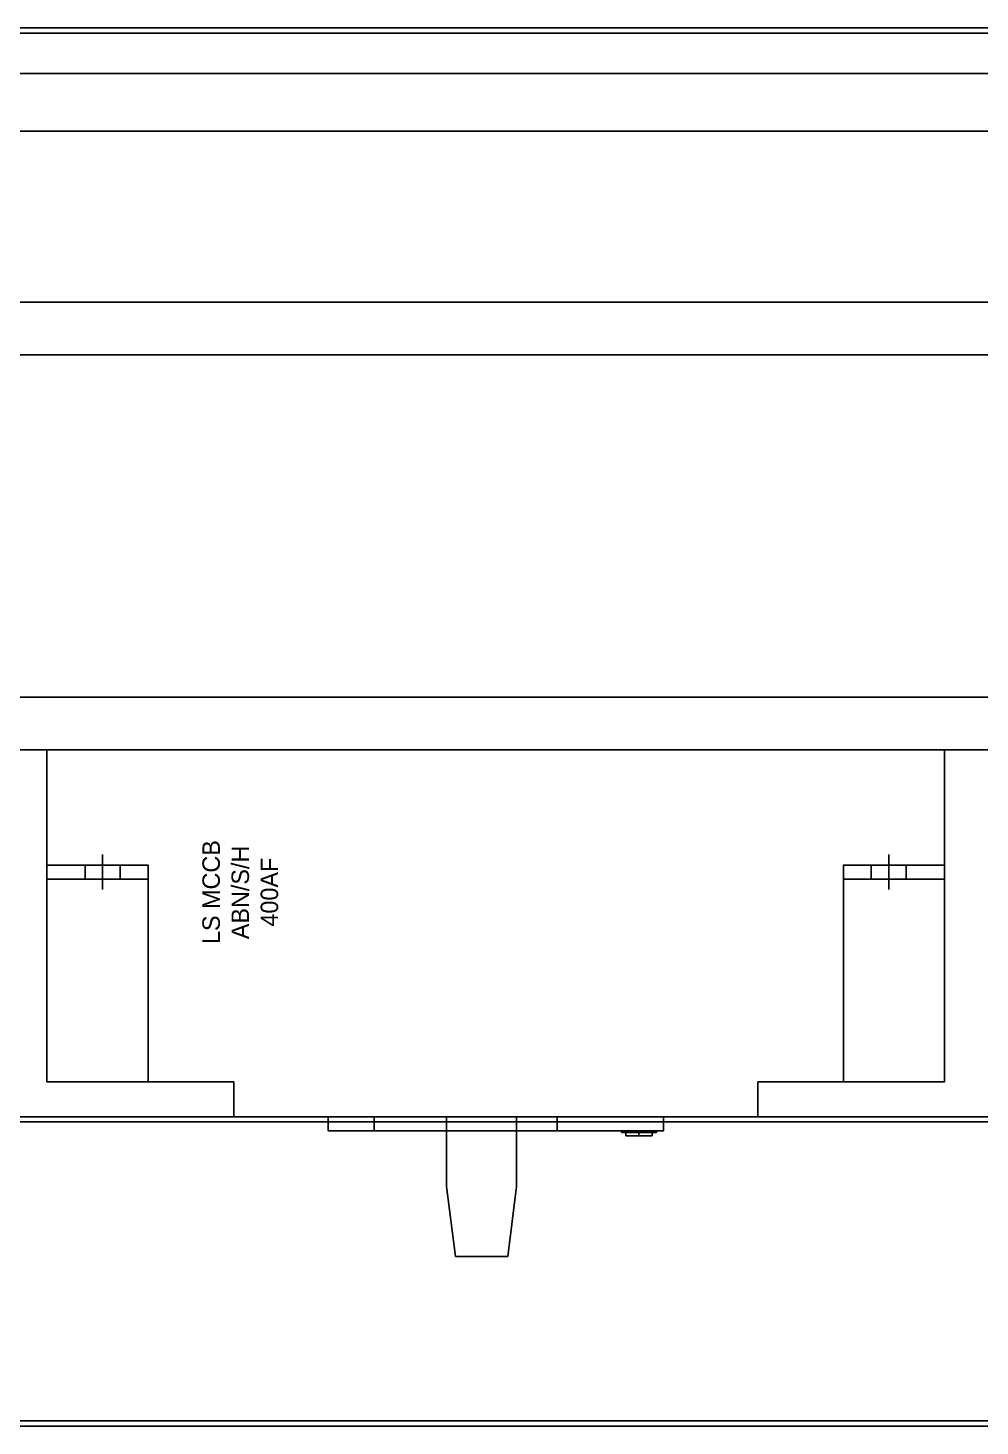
# Model space of a CAD drawing. Header units: millimetres. Extents: x 0 to 4277, y 0 to 3024.
# Drawn here: x 2361.3 to 2633.8, y 996.8 to 1396.8 of the extents above; entities that cross this region are included whole.
import ezdxf

# ---------------------------------------------------------------- set-up
doc = ezdxf.new("R2010")
doc.units = ezdxf.units.MM

# ---------------------------------------------------------------- blocks, each defined once
blk = doc.blocks.new('HCC1 LS 400AF')
at = {"color": 7}
for p, q in [((0, 0), (0, -15.3)), ((0, -15.3), (0, 0)), ((0, 0), (95, 0)), ((95, 0), (0, 0)), ((95, 0), (95, -257)), ((95, 0), (95, -257)), ((62, -11), (58, -11)), ((0, -15.3), (0, -24.9)), ((0, -24.9), (0, -15.3)), ((65, -16), (55, -16)), ((62, -21), (58, -21)), ((0, -24.9), (0, -53.5)), ((0, -53.5), (0, -24.9)), ((58, -29), (0, -29)), ((-10, -80.5), (-10, -53.5)), ((-10, -53.5), (0, -53.5)), ((-10, -53.5), (-10, -80.5)), ((0, -53.5), (-10, -53.5)), ((-14, -176.5), (-14, -80.5)), ((-14, -80.5), (-10, -80.5)), ((-10, -80.5), (-14, -80.5)), ((-14, -80.5), (-14, -176.5)), ((-10, -93.7), (-14, -93.7)), ((-10, -93.7), (-10, -146.1)), ((-10, -93.7), (-10, -146.1)), ((-30, -114.45), (-50, -116.95)), ((-30, -114.45), (-50, -116.95)), ((-10, -114.45), (-30, -114.45)), ((-18, -114.45), (-30, -114.45)), ((-10, -114.45), (-18, -114.45)), ((-50, -116.95), (-50, -131.95)), ((-50, -116.95), (-50, -131.95)), ((-50, -131.95), (-30, -134.45)), ((-50, -131.95), (-30, -134.45)), ((-30, -134.45), (-10, -134.45)), ((-30, -134.45), (-18, -134.45)), ((-18, -134.45), (-10, -134.45)), ((-10, -146.1), (-14, -146.1)), ((-15.5, -165.75), (-15.5, -169.5)), ((-14.5, -165.75), (-15.5, -165.75)), ((-15.5, -165.75), (-15.5, -173.25)), ((-14.5, -169.5), (-14.5, -164.5)), ((-14, -164.5), (-14.5, -164.5)), ((-14.5, -174.5), (-14.5, -164.5)), ((-14.5, -169.5), (-15.5, -169.5)), ((-15.5, -169.5), (-15.5, -173.25)), ((-15.5, -169.5), (-14.5, -169.5)), ((-14.5, -169.5), (-14, -169.5)), ((-14, -169.5), (-14.5, -169.5)), ((-14.5, -174.5), (-14.5, -169.5)), ((-15.5, -173.25), (-14.5, -173.25)), ((-14, -174.5), (-14.5, -174.5)), ((-10, -176.5), (-14, -176.5)), ((-14, -176.5), (-10, -176.5)), ((-10, -203.5), (-10, -176.5)), ((-10, -176.5), (-10, -203.5)), ((0, -203.5), (-10, -203.5)), ((-10, -203.5), (0, -203.5)), ((0, -203.5), (0, -232.1)), ((0, -232.1), (0, -203.5)), ((58, -228), (0, -228)), ((0, -232.1), (0, -241.7)), ((0, -241.7), (0, -232.1)), ((62, -236), (58, -236)), ((0, -241.7), (0, -257)), ((0, -257), (0, -241.7)), ((65, -241), (55, -241)), ((62, -246), (58, -246)), ((0, -257), (95, -257)), ((95, -257), (0, -257))]:
    blk.add_line(p, q, dxfattribs=at)
for points in [[(62, 0), (58, 0), (58, -29), (62, -29)], [(62, -257), (58, -257), (58, -228), (62, -228)]]:
    blk.add_lwpolyline(points, close=True, dxfattribs=at)
at = {"insert": (35.64, -44.55), "char_height": 5, "attachment_point": 1}
blk.add_mtext_dynamic_manual_height_columns('\\pi3.7598;{\\C1;LS MCCB\\P\\pi5.15134;ABN/S/H\\P\\pi8.75809;400AF}', width=37.6867, gutter_width=1, heights=[0], dxfattribs=at)

msp = doc.modelspace()

# ---------------------------------------------------------------- linework, layer by layer
for points in [[(2854.18, 1370.28), (2854.18, 1395.28), (2136.18, 1395.28), (2136.18, 1370.28), (2134.68, 1370.28), (2134.68, 1396.78), (2855.68, 1396.78), (2855.68, 1370.28)], [(2839.68, 1101.28), (2849.68, 1101.28), (2849.68, 1085.28), (2140.68, 1085.28), (2140.68, 1101.28), (2150.68, 1101.28), (2150.68, 1102.78), (2139.18, 1102.78), (2139.18, 1083.78), (2851.18, 1083.78), (2851.18, 1102.78), (2839.68, 1102.78)], [(2879.68, 1021.28), (2891.68, 1021.28), (2891.68, 998.28), (2096.68, 998.28), (2096.68, 1021.28), (2108.68, 1021.28), (2108.68, 1022.78), (2095.18, 1022.78), (2095.18, 996.78), (2893.18, 996.78), (2893.18, 1022.78), (2879.68, 1022.78)]]:
    msp.add_lwpolyline(points, close=True)
at = {"color": 251}
msp.add_lwpolyline([(2827.68, 1368.78), (2857.68, 1368.78), (2857.68, 1367.28), (2132.68, 1367.28), (2132.68, 1368.78), (2162.68, 1368.78), (2162.68, 1383.78), (2827.68, 1383.78), (2827.68, 1368.78)], dxfattribs=at)
for points in [[(2135.18, 1318.28), (2855.18, 1318.28), (2855.18, 1303.28), (2135.18, 1303.28)], [(2135.18, 1205.28), (2855.18, 1205.28), (2855.18, 1190.28), (2135.18, 1190.28)]]:
    msp.add_lwpolyline(points, close=True, dxfattribs=at)

# ---------------------------------------------------------------- block references
at = {"color": 7, "rotation": 90}
msp.add_blockref('HCC1 LS 400AF', (2366.68, 1095.28), dxfattribs=at)

doc.saveas('drawing.dxf')
